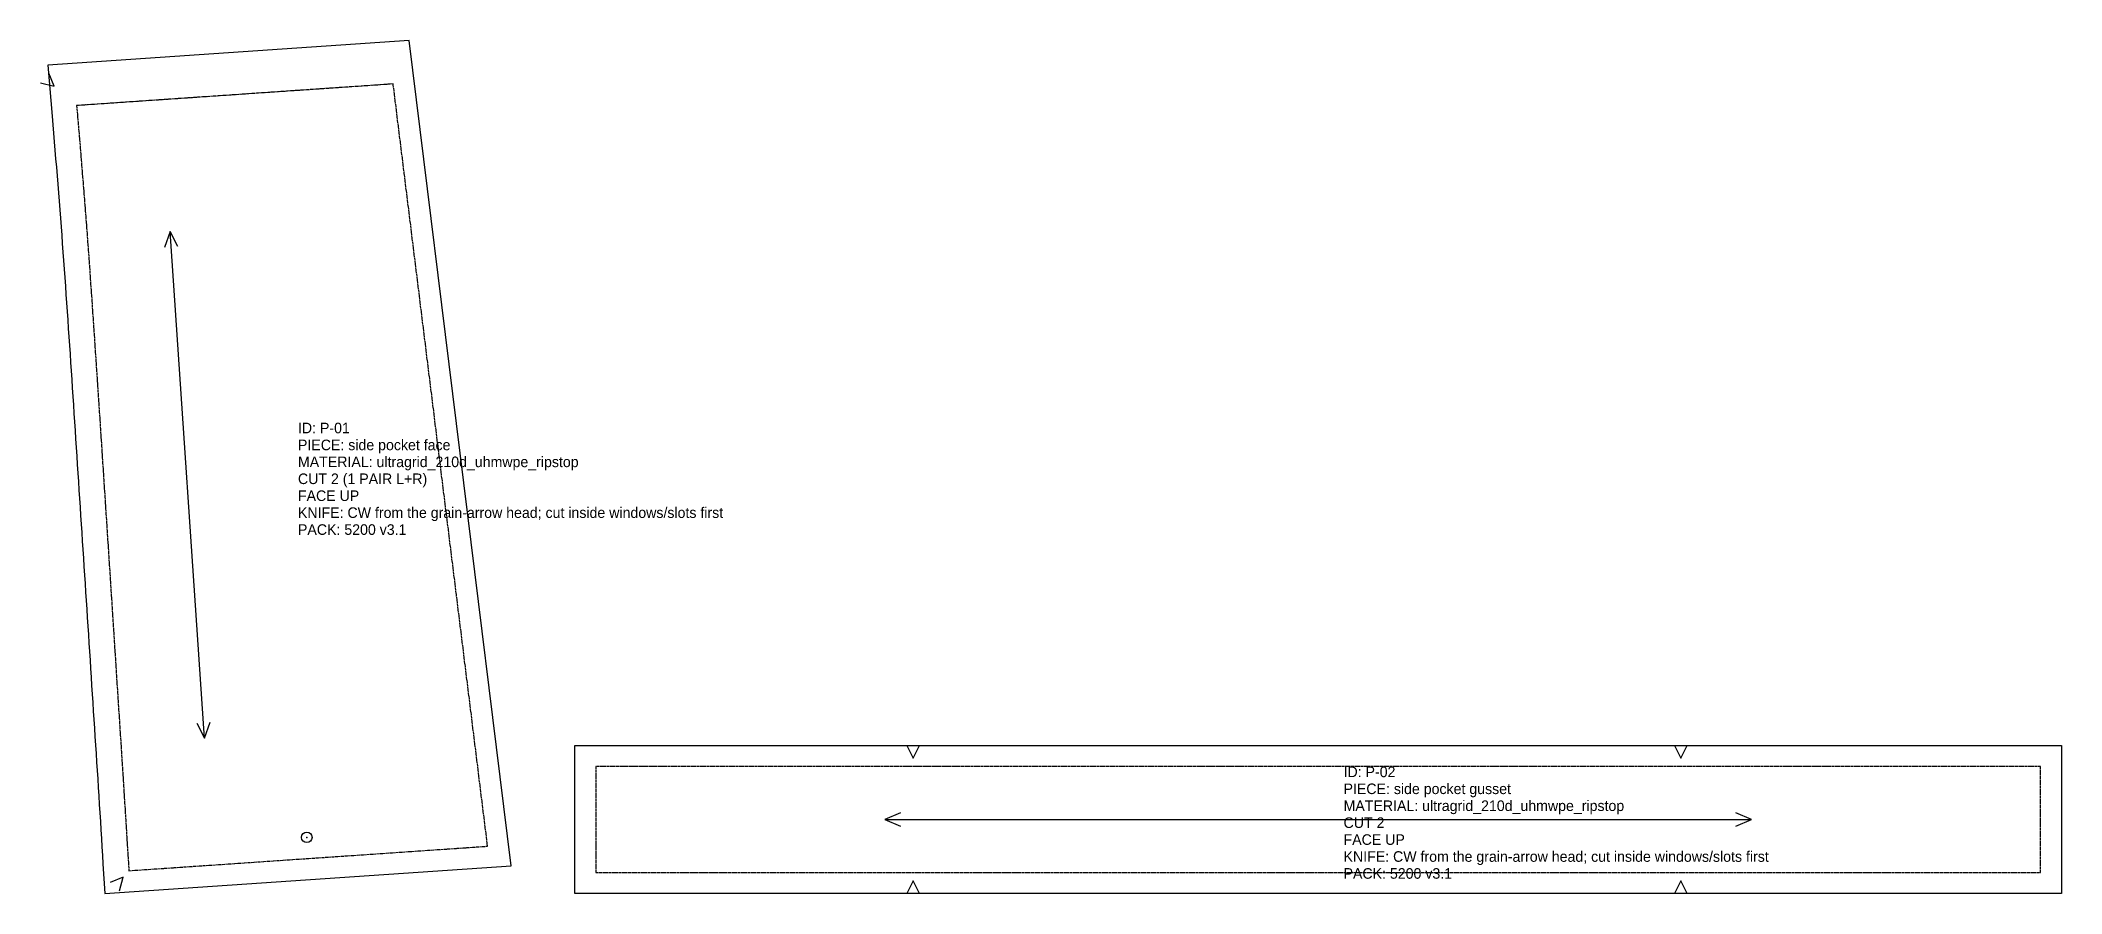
# Model space of a CAD drawing. Header units: millimetres. Extents: x -3 to 952, y 0 to 403.
import ezdxf

# ---------------------------------------------------------------- set-up
doc = ezdxf.new("R2010")
doc.units = ezdxf.units.MM
doc.linetypes.add('DASHDOT', pattern=[3.556, 2.54, -0.508, 0, -0.508])
doc.linetypes.add('DASHED', pattern=[1.524, 1.27, -0.254])
for name, color, linetype in [('CUT', 7, 'Continuous'), ('DRILL', 4, 'Continuous'), ('GRAIN', 5, 'Continuous'), ('INTERNAL', 6, 'Continuous'), ('NOTCH', 1, 'Continuous'), ('SEW', 3, 'Continuous'), ('TEXT', 2, 'Continuous')]:
    doc.layers.add(name, color=color, linetype=linetype)

# ---------------------------------------------------------------- blocks, each defined once
blk = doc.blocks.new('P-01_0')
at = {"layer": 'CUT'}
blk.add_lwpolyline([(1142.87, 84.47), (1143.73, 70.4), (1335.92, 83.52), (1287.59, 473.51), (1116.77, 461.85), (1118.79, 437.69), (1119.14, 433.67), (1119.47, 429.66), (1119.81, 425.63), (1120.15, 421.61), (1120.48, 417.62), (1120.81, 413.59), (1121.14, 409.57), (1121.46, 405.56), (1121.79, 401.54), (1122.11, 397.53), (1122.42, 393.54), (1122.73, 389.52), (1123.04, 385.51), (1123.35, 381.51), (1123.64, 377.51), (1123.94, 373.51), (1124.23, 369.51), (1124.51, 365.5), (1124.79, 361.49), (1125.07, 357.48), (1125.35, 353.47), (1125.63, 349.46), (1125.9, 345.45), (1126.18, 341.43), (1126.45, 337.42), (1126.72, 333.4), (1127, 329.39), (1127.27, 325.37), (1127.54, 321.36), (1127.81, 317.34), (1128.08, 313.32), (1128.34, 309.31), (1128.61, 305.29), (1128.88, 301.26), (1129.14, 297.25), (1129.41, 293.23), (1129.68, 289.21), (1129.94, 285.19), (1130.2, 281.17), (1130.47, 277.15), (1130.73, 273.14), (1130.99, 269.12), (1131.25, 265.09), (1131.52, 261.07), (1131.78, 257.05), (1132.04, 253.03), (1132.31, 249.01), (1132.57, 244.99), (1132.83, 240.97), (1133.09, 236.96), (1133.35, 232.94), (1133.61, 228.91), (1133.87, 224.9), (1134.13, 220.88), (1134.39, 216.86), (1134.65, 212.84), (1134.91, 208.82), (1135.18, 204.8), (1135.43, 200.79), (1135.69, 196.77), (1135.95, 192.75), (1136.21, 188.73), (1136.47, 184.71), (1136.73, 180.7), (1136.99, 176.69), (1137.25, 172.67), (1137.51, 168.65), (1137.77, 164.64), (1138.03, 160.62), (1138.3, 156.61), (1138.56, 152.6), (1138.82, 148.59), (1139.08, 144.58), (1139.34, 140.57), (1139.59, 136.56), (1139.85, 132.55), (1140.1, 128.54), (1140.36, 124.54), (1140.61, 120.53), (1140.87, 116.52), (1141.12, 112.51), (1141.37, 108.51), (1141.62, 104.5), (1141.87, 100.49), (1142.12, 96.48), (1142.37, 92.47), (1142.63, 88.46)], close=True, dxfattribs=at)
at = {"layer": 'DRILL'}
blk.add_circle((1239.22, 96.96), 2.5, dxfattribs=at)
blk.add_point((1239.22, 96.96), dxfattribs=at)
at = {"layer": 'GRAIN'}
for points in [[(1178.18, 376.08), (1174.57, 383.22), (1171.96, 375.66)], [(1190.92, 143.78), (1174.57, 383.22)], [(1187.31, 150.92), (1190.92, 143.78), (1193.52, 151.34)]]:
    blk.add_lwpolyline(points, dxfattribs=at)
at = {"layer": 'INTERNAL', "linetype": 'DASHDOT'}
blk.add_lwpolyline([(1280.06, 452.95), (1130.41, 442.73)], dxfattribs=at)
at = {"layer": 'NOTCH'}
for points in [[(1113.28, 453.48), (1119.79, 451.85), (1117.19, 458.04)], [(1150.75, 71.7), (1152.46, 78.19), (1146.24, 75.66)]]:
    blk.add_lwpolyline(points, dxfattribs=at)
at = {"layer": 'SEW', "linetype": 'DASHED'}
blk.add_lwpolyline([(1155.1, 81.19), (1324.7, 92.77), (1280.06, 452.95), (1130.41, 442.73), (1130.75, 438.71), (1131.09, 434.68), (1131.43, 430.66), (1131.77, 426.64), (1132.11, 422.61), (1132.44, 418.59), (1132.77, 414.57), (1133.1, 410.55), (1133.43, 406.53), (1133.75, 402.51), (1134.07, 398.49), (1134.39, 394.47), (1134.7, 390.45), (1135.01, 386.43), (1135.31, 382.41), (1135.61, 378.4), (1135.91, 374.38), (1136.2, 370.36), (1136.48, 366.35), (1136.76, 362.33), (1137.04, 358.32), (1137.32, 354.3), (1137.6, 350.28), (1137.88, 346.27), (1138.15, 342.25), (1138.42, 338.23), (1138.7, 334.21), (1138.97, 330.2), (1139.24, 326.18), (1139.51, 322.16), (1139.78, 318.14), (1140.05, 314.12), (1140.32, 310.1), (1140.58, 306.08), (1140.85, 302.06), (1141.12, 298.04), (1141.38, 294.02), (1141.65, 290), (1141.91, 285.98), (1142.18, 281.96), (1142.44, 277.94), (1142.71, 273.92), (1142.97, 269.9), (1143.23, 265.87), (1143.49, 261.85), (1143.75, 257.83), (1144.02, 253.81), (1144.28, 249.79), (1144.54, 245.77), (1144.81, 241.75), (1145.07, 237.73), (1145.33, 233.71), (1145.59, 229.69), (1145.85, 225.67), (1146.11, 221.65), (1146.37, 217.63), (1146.63, 213.62), (1146.89, 209.6), (1147.15, 205.58), (1147.41, 201.56), (1147.67, 197.54), (1147.93, 193.53), (1148.19, 189.51), (1148.45, 185.49), (1148.71, 181.48), (1148.97, 177.46), (1149.23, 173.45), (1149.49, 169.43), (1149.75, 165.42), (1150.01, 161.4), (1150.27, 157.39), (1150.53, 153.38), (1150.79, 149.36), (1151.05, 145.35), (1151.31, 141.34), (1151.57, 137.33), (1151.83, 133.32), (1152.08, 129.31), (1152.34, 125.29), (1152.59, 121.28), (1152.84, 117.27), (1153.1, 113.27), (1153.35, 109.26), (1153.6, 105.25), (1153.85, 101.24), (1154.1, 97.23), (1154.35, 93.22), (1154.6, 89.21), (1154.85, 85.2)], close=True, dxfattribs=at)
at = {"layer": 'TEXT'}
for s, p in [('ID: P-01', (1235.05, 287.89)), ('PIECE: side pocket face', (1235.05, 279.89)), ('MATERIAL: ultragrid_210d_uhmwpe_ripstop', (1235.05, 271.89)), ('CUT 2 (1 PAIR L+R)', (1235.05, 263.89)), ('FACE UP', (1235.05, 255.89)), ('KNIFE: CW from the grain-arrow head; cut inside windows/slots first', (1235.05, 247.89)), ('PACK: 5200 v3.1', (1235.05, 239.89))]:
    blk.add_text(s, height=5, dxfattribs=at).set_placement(p)
blk = doc.blocks.new('P-02_1')
at = {"layer": 'CUT'}
blk.add_lwpolyline([(-10, -10), (-10, 60), (692.93, 60), (692.93, -10)], close=True, dxfattribs=at)
at = {"layer": 'GRAIN'}
for points in [[(143.95, 28.12), (136.59, 25), (143.95, 21.88)], [(136.59, 25), (546.34, 25)], [(538.97, 21.88), (546.34, 25), (538.97, 28.12)]]:
    blk.add_lwpolyline(points, dxfattribs=at)
at = {"layer": 'NOTCH'}
for points in [[(147, 60), (150, 54), (153, 60)], [(509.93, 60), (512.93, 54), (515.93, 60)], [(153, -10), (150, -4), (147, -10)], [(515.93, -10), (512.93, -4), (509.93, -10)]]:
    blk.add_lwpolyline(points, dxfattribs=at)
at = {"layer": 'SEW', "linetype": 'DASHED'}
blk.add_lwpolyline([(0, 0), (682.93, 0), (682.93, 50), (0, 50)], close=True, dxfattribs=at)
at = {"layer": 'TEXT'}
for s, p in [('ID: P-02', (353.46, 45)), ('PIECE: side pocket gusset', (353.46, 37)), ('MATERIAL: ultragrid_210d_uhmwpe_ripstop', (353.46, 29)), ('CUT 2', (353.46, 21)), ('FACE UP', (353.46, 13)), ('KNIFE: CW from the grain-arrow head; cut inside windows/slots first', (353.46, 5)), ('PACK: 5200 v3.1', (353.46, -3))]:
    blk.add_text(s, height=5, dxfattribs=at).set_placement(p)

msp = doc.modelspace()

# ---------------------------------------------------------------- block references
at = {"layer": 'CUT'}
for name, p in [('P-01_0', (-1116.77, -70.4)), ('P-02_1', (259.16, 10))]:
    msp.add_blockref(name, p, dxfattribs=at)

doc.saveas('drawing.dxf')
